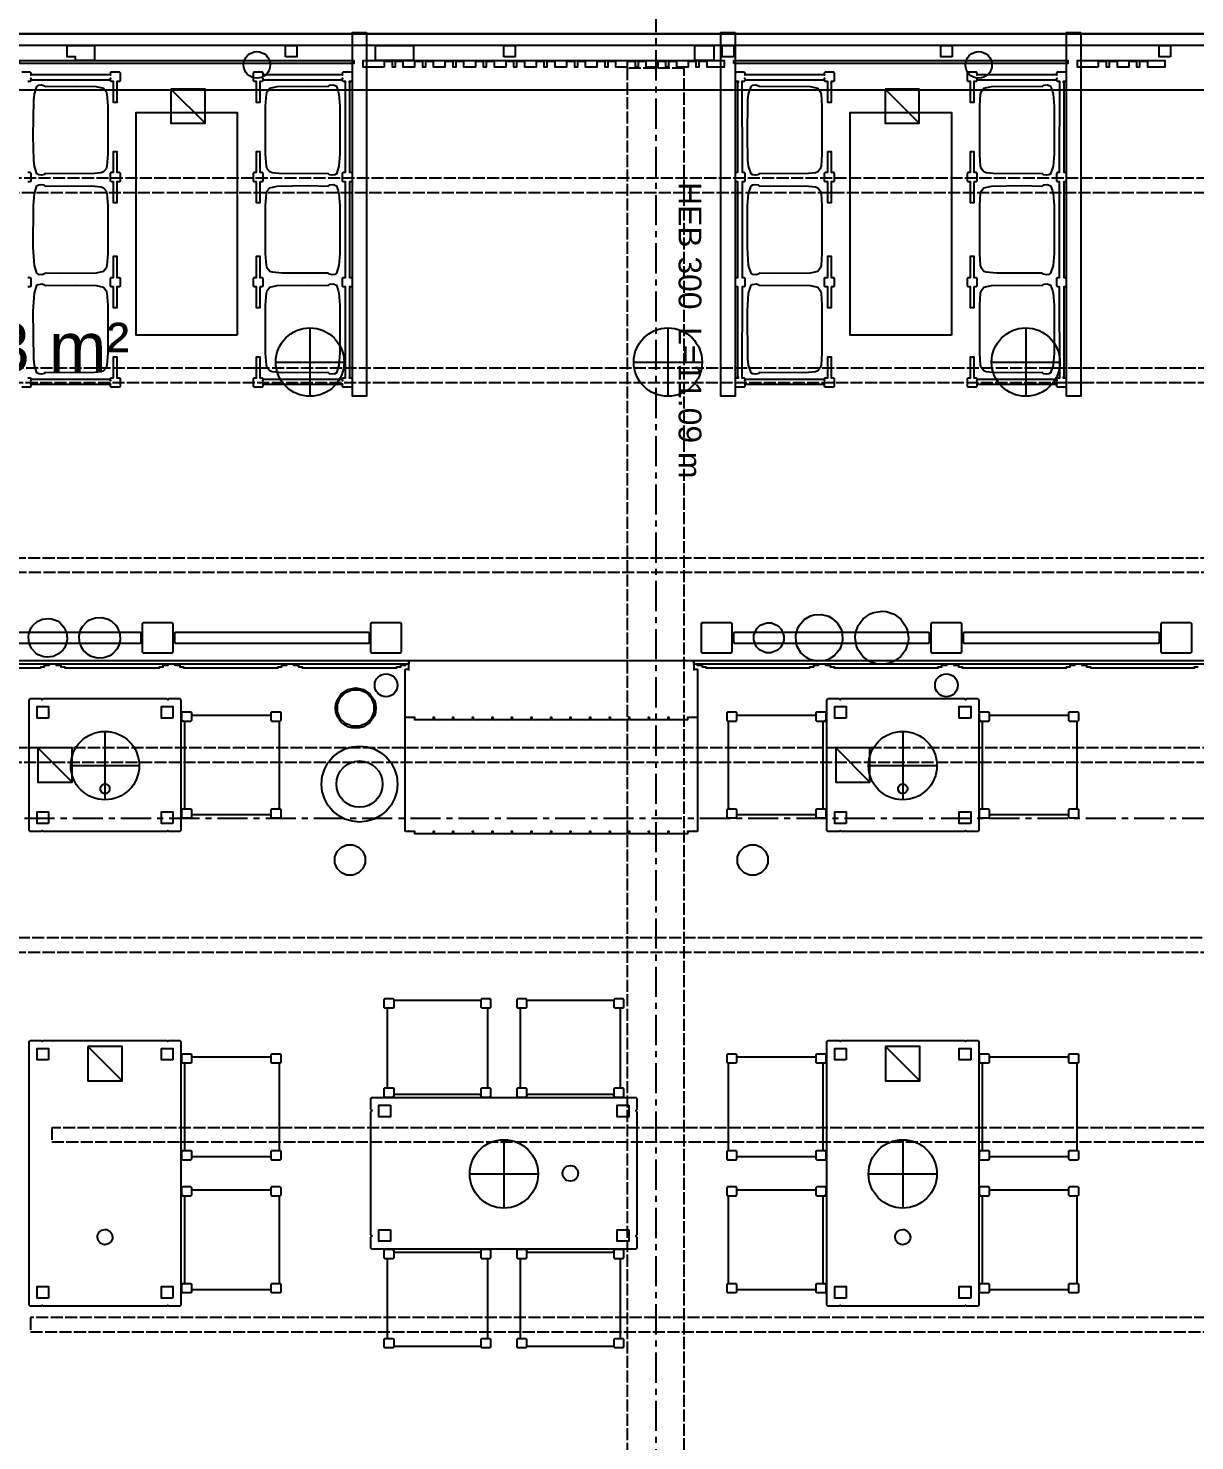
# Model space of a CAD drawing. Header units: millimetres. Extents: x -2320 to 44593, y -183000 to 30400.
# Drawn here: x 22296 to 28438, y -7408 to 30 of the extents above; entities that cross this region are included whole.
import ezdxf
from ezdxf.enums import TextEntityAlignment as Align

# ---------------------------------------------------------------- set-up
doc = ezdxf.new("R2010")
doc.units = ezdxf.units.MM
doc.header["$LTSCALE"] = 50
doc.linetypes.add('CENTER', pattern=[5.08, 3.175, -0.635, 0.635, -0.635])
doc.linetypes.add('DASHED', pattern=[1.524, 1.27, -0.254])
for name, color, linetype in [('A-AIVAN', 40, 'Continuous'), ('A-BLDG', 8, 'Continuous'), ('A-CLNG', 150, 'Continuous'), ('A-FLOR-F1', 2, 'Continuous'), ('A-FLOR-F3', 30, 'Continuous'), ('A-FLOR-TEXT', 7, 'Continuous'), ('A-FURN', 3, 'Continuous'), ('A-FURN-BASE', 9, 'Continuous'), ('A-WALL-CUT', 7, 'Continuous'), ('E-LITE', 1, 'Continuous'), ('E-POWR', 5, 'Continuous'), ('S-BEAM', 1, 'DASHED'), ('S-GRID', 8, 'CENTER'), ('S-PURL', 9, 'DASHED')]:
    doc.layers.add(name, color=color, linetype=linetype)
doc.styles.add('VN', font='arial.ttf')

msp = doc.modelspace()

# ---------------------------------------------------------------- linework, layer by layer
at = {"layer": 'A-AIVAN'}
for points in [[(24077, 7), (24077, -1907), (24003, -1907), (24003, 7)], [(26017, 7), (26017, -1907), (25943, -1907), (25943, 7)], [(27837, 7), (27837, -1907), (27763, -1907), (27763, 7)], [(22250, -155), (22250, -140), (24010, -140), (24010, -155)], [(24169.9, -175), (24060, -175), (24060, -140), (25960, -140), (25960, -175), (25870.1, -175), (25870.1, -145), (25827, -145), (25827, -175), (25813, -175), (25813, -145), (25769.9, -145), (25769.9, -175), (25710.1, -175), (25710.1, -145), (25667, -145), (25667, -175), (25653, -175), (25653, -145), (25609.9, -145), (25609.9, -175), (25550.1, -175), (25550.1, -145), (25507, -145), (25507, -175), (25493, -175), (25493, -145), (25449.9, -145), (25449.9, -175), (25390.1, -175), (25390.1, -145), (25347, -145), (25347, -175), (25333, -175), (25333, -145), (25289.9, -145), (25289.9, -175), (25230.1, -175), (25230.1, -145), (25187, -145), (25187, -175), (25173, -175), (25173, -145), (25129.9, -145), (25129.9, -175), (25070.1, -175), (25070.1, -145), (25027, -145), (25027, -175), (25013, -175), (25013, -145), (24969.9, -145), (24969.9, -175), (24910.1, -175), (24910.1, -145), (24867, -145), (24867, -175), (24853, -175), (24853, -145), (24809.9, -145), (24809.9, -175), (24750.1, -175), (24750.1, -145), (24707, -145), (24707, -175), (24693, -175), (24693, -145), (24649.9, -145), (24649.9, -175), (24590.1, -175), (24590.1, -145), (24547, -145), (24547, -175), (24533, -175), (24533, -145), (24489.9, -145), (24489.9, -175), (24430.1, -175), (24430.1, -145), (24387, -145), (24387, -175), (24373, -175), (24373, -145), (24329.9, -145), (24329.9, -175), (24270.1, -175), (24270.1, -145), (24227, -145), (24227, -175), (24213, -175), (24213, -145), (24169.9, -145)], [(26010, -155), (26010, -140), (27770, -140), (27770, -155)], [(27929.9, -175), (27820, -175), (27820, -140), (28280, -140), (28280, -175), (28190.1, -175), (28190.1, -145), (28147, -145), (28147, -175), (28133, -175), (28133, -145), (28089.9, -145), (28089.9, -175), (28030.1, -175), (28030.1, -145), (27987, -145), (27987, -175), (27973, -175), (27973, -145), (27929.9, -145)], [(23533, -214), (23949, -214), (23951, -217), (23951, -204), (23955, -200), (23997, -200), (24001, -204), (24001, -246), (23997, -250), (23985, -250), (23985, -253), (23988, -253), (23988, -728.3), (23997, -728.3), (24001, -732.3), (24001, -774.3), (23997, -778.3), (23988, -778.3), (23988, -1281.7), (23997, -1281.7), (24001, -1285.7), (24001, -1327.7), (23997, -1331.7), (23988, -1331.7), (23988, -1807), (23985, -1807), (23985, -1810), (23997, -1810), (24001, -1814), (24001, -1856), (23997, -1860), (23955, -1860), (23951, -1856), (23951, -1843), (23949, -1846), (23533, -1846), (23531, -1843), (23531, -1856), (23527, -1860), (23485, -1860), (23481, -1856), (23481, -1814), (23485, -1810), (23497, -1810), (23497, -1699.7), (23515, -1699.7), (23515, -1810), (23527, -1810), (23531, -1814), (23531, -1827), (23533, -1817), (23949, -1817), (23951, -1827), (23951, -1814), (23955, -1810), (23967, -1810), (23966, -1331.7), (23955, -1331.7), (23951, -1327.7), (23951, -1285.7), (23955, -1281.7), (23966, -1281.7), (23966, -778.3), (23955, -778.3), (23951, -774.3), (23951, -732.3), (23955, -728.3), (23966, -728.3), (23967, -250), (23955, -250), (23951, -246), (23951, -233), (23949, -243), (23533, -243), (23531, -233), (23531, -246), (23527, -250), (23515, -250), (23515, -360.3), (23497, -360.3), (23497, -250), (23485, -250), (23481, -246), (23481, -204), (23485, -200), (23527, -200), (23531, -204), (23531, -217)], [(26065, -200), (26069, -204), (26069, -217), (26071, -214), (26487, -214), (26489, -217), (26489, -204), (26493, -200), (26535, -200), (26539, -204), (26539, -246), (26535, -250), (26523, -250), (26523, -360.3), (26505, -360.3), (26505, -250), (26493, -250), (26489, -246), (26489, -233), (26487, -243), (26071, -243), (26069, -233), (26069, -246), (26065, -250), (26053, -250), (26054, -728.3), (26065, -728.3), (26069, -732.3), (26069, -774.3), (26065, -778.3), (26054, -778.3), (26054, -1281.7), (26065, -1281.7), (26069, -1285.7), (26069, -1327.7), (26065, -1331.7), (26054, -1331.7), (26053, -1810), (26065, -1810), (26069, -1814), (26069, -1827), (26071, -1817), (26487, -1817), (26489, -1827), (26489, -1814), (26493, -1810), (26505, -1810), (26505, -1699.7), (26523, -1699.7), (26523, -1810), (26535, -1810), (26539, -1814), (26539, -1856), (26535, -1860), (26493, -1860), (26489, -1856), (26489, -1843), (26487, -1846), (26071, -1846), (26069, -1843), (26069, -1856), (26065, -1860), (26023, -1860), (26019, -1856), (26019, -1814), (26023, -1810), (26035, -1810), (26035, -1807), (26032, -1807), (26032, -1331.7), (26023, -1331.7), (26019, -1327.7), (26019, -1285.7), (26023, -1281.7), (26032, -1281.7), (26032, -778.3), (26023, -778.3), (26019, -774.3), (26019, -732.3), (26023, -728.3), (26032, -728.3), (26032, -253), (26035, -253), (26035, -250), (26023, -250), (26019, -246), (26019, -204), (26023, -200)], [(27293, -214), (27709, -214), (27711, -217), (27711, -204), (27715, -200), (27757, -200), (27761, -204), (27761, -246), (27757, -250), (27745, -250), (27745, -253), (27748, -253), (27748, -728.3), (27757, -728.3), (27761, -732.3), (27761, -774.3), (27757, -778.3), (27748, -778.3), (27748, -1281.7), (27757, -1281.7), (27761, -1285.7), (27761, -1327.7), (27757, -1331.7), (27748, -1331.7), (27748, -1807), (27745, -1807), (27745, -1810), (27757, -1810), (27761, -1814), (27761, -1856), (27757, -1860), (27715, -1860), (27711, -1856), (27711, -1843), (27709, -1846), (27293, -1846), (27291, -1843), (27291, -1856), (27287, -1860), (27245, -1860), (27241, -1856), (27241, -1814), (27245, -1810), (27257, -1810), (27257, -1699.7), (27275, -1699.7), (27275, -1810), (27287, -1810), (27291, -1814), (27291, -1827), (27293, -1817), (27709, -1817), (27711, -1827), (27711, -1814), (27715, -1810), (27727, -1810), (27726, -1331.7), (27715, -1331.7), (27711, -1327.7), (27711, -1285.7), (27715, -1281.7), (27726, -1281.7), (27726, -778.3), (27715, -778.3), (27711, -774.3), (27711, -732.3), (27715, -728.3), (27726, -728.3), (27727, -250), (27715, -250), (27711, -246), (27711, -233), (27709, -243), (27293, -243), (27291, -233), (27291, -246), (27287, -250), (27275, -250), (27275, -360.3), (27257, -360.3), (27257, -250), (27245, -250), (27241, -246), (27241, -204), (27245, -200), (27287, -200), (27291, -204), (27291, -217)], [(22341.4, -276), (22350.8, -270.2), (22366.2, -268.1), (22381.6, -272.4), (22385.7, -277.1), (22545.9, -274.6), (22653.4, -277.2), (22692.3, -286), (22706, -302.1), (22710, -316.2), (22714.8, -379.4), (22714.8, -632.6), (22710, -695.8), (22706, -709.9), (22692.3, -726), (22680.3, -730.7), (22626.6, -736.4), (22385.7, -734.9), (22381.6, -739.6), (22366.2, -743.9), (22350.8, -741.8), (22341.5, -736.4), (22328, -695.8), (22324.5, -664.2), (22322.3, -537.6), (22324.5, -347.8), (22328, -316.2)], [(23767.9, -274.6), (23874.3, -277.1), (23884.6, -269.9), (23903, -268.6), (23918.5, -275.6), (23928, -302.1), (23932, -316.2), (23936.8, -379.4), (23936.8, -632.6), (23932, -695.8), (23918.5, -736.4), (23909.2, -741.8), (23896.9, -743.9), (23881.5, -741), (23874.3, -734.9), (23633.4, -736.4), (23579.7, -730.7), (23567.7, -726), (23554, -709.9), (23550, -695.8), (23545.2, -632.6), (23545.2, -379.4), (23550, -316.2), (23554, -302.1), (23567.7, -286), (23606.6, -277.2)], [(26101.4, -276), (26110.8, -270.2), (26126.2, -268.1), (26141.6, -272.4), (26145.7, -277.1), (26305.9, -274.6), (26413.4, -277.2), (26452.3, -286), (26466, -302.1), (26470, -316.2), (26474.8, -379.4), (26474.8, -632.6), (26470, -695.8), (26466, -709.9), (26452.3, -726), (26440.3, -730.7), (26386.6, -736.4), (26145.7, -734.9), (26141.6, -739.6), (26126.2, -743.9), (26110.8, -741.8), (26101.5, -736.4), (26088, -695.8), (26084.5, -664.2), (26082.3, -537.6), (26084.5, -347.8), (26088, -316.2)], [(27527.9, -274.6), (27634.3, -277.1), (27644.6, -269.9), (27663, -268.6), (27678.5, -275.6), (27688, -302.1), (27692, -316.2), (27696.8, -379.4), (27696.8, -632.6), (27692, -695.8), (27678.5, -736.4), (27669.2, -741.8), (27656.9, -743.9), (27641.5, -741), (27634.3, -734.9), (27393.4, -736.4), (27339.7, -730.7), (27327.7, -726), (27314, -709.9), (27310, -695.8), (27305.2, -632.6), (27305.2, -379.4), (27310, -316.2), (27314, -302.1), (27327.7, -286), (27366.6, -277.2)], [(23396, -1586), (22864, -1586), (22864, -414), (23396, -414)], [(27156, -1586), (26624, -1586), (26624, -414), (27156, -414)], [(22733, -778.3), (22729, -774.3), (22729, -732.3), (22733, -728.3), (22745, -728.3), (22745, -618), (22763, -618), (22763, -728.3), (22775, -728.3), (22779, -732.3), (22779, -774.3), (22775, -778.3), (22763, -778.3), (22763, -889.9), (22745, -889.9), (22745, -778.3)], [(23515, -778.3), (23515, -889.9), (23497, -889.9), (23497, -778.3), (23485, -778.3), (23481, -774.3), (23481, -732.3), (23485, -728.3), (23497, -728.3), (23497, -618), (23515, -618), (23515, -728.3), (23527, -728.3), (23531, -732.3), (23531, -774.3), (23527, -778.3)], [(26493, -778.3), (26489, -774.3), (26489, -732.3), (26493, -728.3), (26505, -728.3), (26505, -618), (26523, -618), (26523, -728.3), (26535, -728.3), (26539, -732.3), (26539, -774.3), (26535, -778.3), (26523, -778.3), (26523, -889.9), (26505, -889.9), (26505, -778.3)], [(27275, -778.3), (27275, -889.9), (27257, -889.9), (27257, -778.3), (27245, -778.3), (27241, -774.3), (27241, -732.3), (27245, -728.3), (27257, -728.3), (27257, -618), (27275, -618), (27275, -728.3), (27287, -728.3), (27291, -732.3), (27291, -774.3), (27287, -778.3)], [(22465.2, -1261.3), (22385.7, -1258.9), (22381.6, -1263.6), (22369.3, -1267.5), (22350.8, -1265.8), (22341.5, -1260.4), (22328, -1219.8), (22322.6, -1124.9), (22323.2, -903.4), (22328, -840.2), (22341.5, -799.6), (22350.8, -794.2), (22363.1, -792.1), (22378.5, -795), (22385.7, -801.1), (22626.6, -799.6), (22680.3, -805.3), (22692.3, -810), (22706, -826.1), (22710, -840.2), (22714.8, -903.4), (22714.8, -1156.6), (22710, -1219.8), (22706, -1233.9), (22692.3, -1250), (22653.4, -1258.8)], [(23767.9, -798.6), (23874.3, -801.1), (23884.6, -793.9), (23903, -792.6), (23918.5, -799.6), (23928, -826.1), (23932, -840.2), (23936.8, -903.4), (23936.8, -1156.6), (23932, -1219.8), (23918.5, -1260.4), (23909.2, -1265.8), (23896.9, -1267.9), (23881.5, -1265), (23874.3, -1258.9), (23633.4, -1260.4), (23579.7, -1254.7), (23567.7, -1250), (23554, -1233.9), (23550, -1219.8), (23545.2, -1156.6), (23545.2, -903.4), (23550, -840.2), (23554, -826.1), (23567.7, -810), (23606.6, -801.2)], [(26225.2, -1261.3), (26145.7, -1258.9), (26141.6, -1263.6), (26129.3, -1267.5), (26110.8, -1265.8), (26101.5, -1260.4), (26088, -1219.8), (26082.6, -1124.9), (26083.2, -903.4), (26088, -840.2), (26101.5, -799.6), (26110.8, -794.2), (26123.1, -792.1), (26138.5, -795), (26145.7, -801.1), (26386.6, -799.6), (26440.3, -805.3), (26452.3, -810), (26466, -826.1), (26470, -840.2), (26474.8, -903.4), (26474.8, -1156.6), (26470, -1219.8), (26466, -1233.9), (26452.3, -1250), (26413.4, -1258.8)], [(27527.9, -798.6), (27634.3, -801.1), (27644.6, -793.9), (27663, -792.6), (27678.5, -799.6), (27688, -826.1), (27692, -840.2), (27696.8, -903.4), (27696.8, -1156.6), (27692, -1219.8), (27678.5, -1260.4), (27669.2, -1265.8), (27656.9, -1267.9), (27641.5, -1265), (27634.3, -1258.9), (27393.4, -1260.4), (27339.7, -1254.7), (27327.7, -1250), (27314, -1233.9), (27310, -1219.8), (27305.2, -1156.6), (27305.2, -903.4), (27310, -840.2), (27314, -826.1), (27327.7, -810), (27366.6, -801.2)], [(22775, -1281.7), (22779, -1285.7), (22779, -1327.7), (22775, -1331.7), (22763, -1331.7), (22763, -1442), (22745, -1442), (22745, -1331.7), (22733, -1331.7), (22729, -1327.7), (22729, -1285.7), (22733, -1281.7), (22745, -1281.7), (22745, -1170.1), (22763, -1170.1), (22763, -1281.7)], [(23515, -1331.7), (23515, -1442), (23497, -1442), (23497, -1331.7), (23485, -1331.7), (23481, -1327.7), (23481, -1285.7), (23485, -1281.7), (23497, -1281.7), (23497, -1170.1), (23515, -1170.1), (23515, -1281.7), (23527, -1281.7), (23531, -1285.7), (23531, -1327.7), (23527, -1331.7)], [(26523, -1331.7), (26523, -1442), (26505, -1442), (26505, -1331.7), (26493, -1331.7), (26489, -1327.7), (26489, -1285.7), (26493, -1281.7), (26505, -1281.7), (26505, -1170.1), (26523, -1170.1), (26523, -1281.7), (26535, -1281.7), (26539, -1285.7), (26539, -1327.7), (26535, -1331.7)], [(27275, -1331.7), (27275, -1442), (27257, -1442), (27257, -1331.7), (27245, -1331.7), (27241, -1327.7), (27241, -1285.7), (27245, -1281.7), (27257, -1281.7), (27257, -1170.1), (27275, -1170.1), (27275, -1281.7), (27287, -1281.7), (27291, -1285.7), (27291, -1327.7), (27287, -1331.7)], [(22347.8, -1319.4), (22369.3, -1316.5), (22381.6, -1320.4), (22385.7, -1325.1), (22545.9, -1322.6), (22653.4, -1325.2), (22692.3, -1334), (22706, -1350.1), (22710, -1364.2), (22714.8, -1427.4), (22714.8, -1680.6), (22710, -1743.8), (22706, -1757.9), (22692.3, -1774), (22680.3, -1778.7), (22626.6, -1784.4), (22385.7, -1782.9), (22381.6, -1787.6), (22366.2, -1791.9), (22350.8, -1789.8), (22341.5, -1784.4), (22328, -1743.8), (22324.5, -1712.2), (22322.6, -1459.1), (22328, -1364.2), (22341.5, -1323.6)], [(23767.9, -1322.6), (23874.3, -1325.1), (23884.6, -1317.9), (23903, -1316.6), (23918.5, -1323.6), (23928, -1350.1), (23932, -1364.2), (23936.8, -1427.4), (23936.8, -1680.6), (23932, -1743.8), (23918.5, -1784.4), (23909.2, -1789.8), (23896.9, -1791.9), (23881.5, -1789), (23874.3, -1782.9), (23633.4, -1784.4), (23579.7, -1778.7), (23567.7, -1774), (23554, -1757.9), (23550, -1743.8), (23545.2, -1680.6), (23545.2, -1427.4), (23550, -1364.2), (23554, -1350.1), (23567.7, -1334), (23606.6, -1325.2)], [(26107.8, -1319.4), (26129.3, -1316.5), (26141.6, -1320.4), (26145.7, -1325.1), (26305.9, -1322.6), (26413.4, -1325.2), (26452.3, -1334), (26466, -1350.1), (26470, -1364.2), (26474.8, -1427.4), (26474.8, -1680.6), (26470, -1743.8), (26466, -1757.9), (26452.3, -1774), (26440.3, -1778.7), (26386.6, -1784.4), (26145.7, -1782.9), (26141.6, -1787.6), (26126.2, -1791.9), (26110.8, -1789.8), (26101.5, -1784.4), (26088, -1743.8), (26084.5, -1712.2), (26082.6, -1459.1), (26088, -1364.2), (26101.5, -1323.6)], [(27527.9, -1322.6), (27634.3, -1325.1), (27644.6, -1317.9), (27663, -1316.6), (27678.5, -1323.6), (27688, -1350.1), (27692, -1364.2), (27696.8, -1427.4), (27696.8, -1680.6), (27692, -1743.8), (27678.5, -1784.4), (27669.2, -1789.8), (27656.9, -1791.9), (27641.5, -1789), (27634.3, -1782.9), (27393.4, -1784.4), (27339.7, -1778.7), (27327.7, -1774), (27314, -1757.9), (27310, -1743.8), (27305.2, -1680.6), (27305.2, -1427.4), (27310, -1364.2), (27314, -1350.1), (27327.7, -1334), (27366.6, -1325.2)], [(26748.5, -3046.3), (26791.8, -3040), (26813.7, -3042), (26855.2, -3056.1), (26890.3, -3082.3), (26915.5, -3118), (26923.7, -3138.4), (26930, -3181.8), (26928, -3203.7), (26913.9, -3245.2), (26887.7, -3280.3), (26852, -3305.5), (26831.6, -3313.7), (26788.2, -3320), (26766.3, -3318), (26724.8, -3303.9), (26689.7, -3277.7), (26664.5, -3242), (26656.3, -3221.6), (26650, -3178.2), (26652, -3156.3), (26666.1, -3114.8), (26692.3, -3079.7), (26728, -3054.5)], [(22497.4, -3152.5), (22501.1, -3184.3), (22499.1, -3200.2), (22488, -3230.2), (22479, -3243.5), (22455.5, -3265.1), (22426.5, -3278.4), (22394.7, -3282.1), (22378.8, -3280.1), (22348.8, -3269), (22335.5, -3260), (22313.9, -3236.5), (22300.6, -3207.5), (22296.9, -3175.7), (22298.9, -3159.8), (22310, -3129.8), (22319, -3116.5), (22342.5, -3094.9), (22371.5, -3081.6), (22403.3, -3077.9), (22419.2, -3079.9), (22449.2, -3091), (22462.5, -3100), (22484.1, -3123.5)], [(22756.6, -3112.7), (22766.1, -3126.8), (22777.9, -3158.4), (22779.4, -3192.2), (22770.4, -3224.8), (22762.2, -3239.6), (22739.3, -3264.6), (22725.2, -3274.1), (22693.6, -3285.9), (22659.8, -3287.4), (22627.2, -3278.4), (22612.4, -3270.2), (22587.4, -3247.3), (22577.9, -3233.2), (22566.1, -3201.6), (22564.6, -3167.8), (22573.6, -3135.2), (22581.8, -3120.4), (22604.7, -3095.4), (22618.8, -3085.9), (22650.4, -3074.1), (22684.2, -3072.6), (22716.8, -3081.6), (22731.6, -3089.8)], [(26243.6, -3116.8), (26260.8, -3134.9), (26274.1, -3169.7), (26273.4, -3194.6), (26258.2, -3228.6), (26240.1, -3245.8), (26205.3, -3259.1), (26180.4, -3258.4), (26146.4, -3243.2), (26129.2, -3225.1), (26115.9, -3190.3), (26116.6, -3165.4), (26131.8, -3131.4), (26149.9, -3114.2), (26184.7, -3100.9), (26209.6, -3101.6)], [(26472.2, -3056.9), (26509.6, -3066.6), (26526.8, -3075.8), (26555.7, -3101.5), (26575.3, -3135), (26580.9, -3153.5), (26583.1, -3192.2), (26573.4, -3229.6), (26564.2, -3246.8), (26538.5, -3275.7), (26505, -3295.3), (26486.5, -3300.9), (26447.8, -3303.1), (26410.3, -3293.4), (26393.2, -3284.2), (26364.3, -3258.5), (26344.7, -3225), (26339.1, -3206.5), (26336.9, -3167.8), (26346.6, -3130.4), (26355.8, -3113.2), (26381.5, -3084.3), (26415, -3064.7), (26433.5, -3059.1)], [(22888, -3154), (22888, -3206), (22884, -3210), (21870, -3210), (21866, -3206), (21866, -3154), (21870, -3150), (22884, -3150)], [(24090, -3154), (24090, -3206), (24086, -3210), (23072, -3210), (23068, -3206), (23068, -3154), (23072, -3150), (24086, -3150)], [(27040, -3154), (27040, -3206), (27036, -3210), (26014, -3210), (26010, -3206), (26010, -3154), (26014, -3150), (27036, -3150)], [(28250, -3154), (28250, -3206), (28246, -3210), (27224, -3210), (27220, -3206), (27220, -3154), (27224, -3150), (28246, -3150)], [(24300, -3300), (24300, -3318), (18050, -3318), (18050, -3300)], [(24280, -3597), (24280, -3348), (24283, -3345), (24297, -3345), (24300, -3348), (24300, -3300), (25800, -3300), (25800, -3348), (25803, -3345), (25817, -3345), (25820, -3348), (25820, -3597), (25817, -3600), (25803, -3600), (25800, -3597), (25800, -3600), (25766, -3600), (25768, -3602), (25766, -3612), (25670, -3612), (25668, -3610), (25670, -3600), (25663, -3600), (25663, -3612), (25567, -3612), (25567, -3600), (25560, -3600), (25562, -3602), (25560, -3612), (25464, -3612), (25464, -3600), (25457, -3600), (25457, -3612), (25361, -3612), (25361, -3600), (25354, -3600), (25356, -3602), (25354, -3612), (25258, -3612), (25258, -3600), (25251, -3600), (25251, -3612), (25155, -3612), (25153, -3610), (25155, -3600), (25148, -3600), (25148, -3612), (25052, -3612), (25052, -3600), (25045, -3600), (25045, -3612), (24949, -3612), (24947, -3610), (24949, -3600), (24942, -3600), (24942, -3612), (24846, -3612), (24846, -3600), (24839, -3600), (24841, -3602), (24839, -3612), (24743, -3612), (24743, -3600), (24736, -3600), (24736, -3612), (24640, -3612), (24640, -3600), (24633, -3600), (24635, -3602), (24633, -3612), (24537, -3612), (24537, -3600), (24530, -3600), (24530, -3612), (24434, -3612), (24432, -3610), (24434, -3600), (24427, -3600), (24427, -3612), (24331, -3612), (24331, -3600), (24300, -3600), (24300, -3597), (24297, -3600), (24283, -3600)], [(28500, -3300), (28500, -3318), (25800, -3318), (25800, -3300)], [(23979.3, -3648.2), (23944.9, -3625.1), (23921.8, -3590.7), (23915.8, -3570.7), (23913.8, -3550), (23915.8, -3529.3), (23921.8, -3509.3), (23944.9, -3474.9), (23979.3, -3451.8), (24020, -3443.7), (24060.7, -3451.8), (24095.1, -3474.9), (24118.2, -3509.3), (24124.2, -3529.3), (24126.2, -3550), (24124.2, -3570.7), (24118.2, -3590.7), (24095.1, -3625.1), (24060.7, -3648.2), (24040.7, -3654.2), (24020, -3656.2), (23999.3, -3654.2)], [(23963.5, -4134.8), (23928.9, -4116.3), (23898.6, -4091.4), (23873.7, -4061.1), (23855.2, -4026.5), (23843.8, -3989), (23840, -3950), (23843.8, -3911), (23855.2, -3873.5), (23873.7, -3838.9), (23898.6, -3808.6), (23928.9, -3783.7), (23963.5, -3765.2), (24001, -3753.8), (24040, -3750), (24079, -3753.8), (24116.5, -3765.2), (24151.1, -3783.7), (24181.4, -3808.6), (24206.3, -3838.9), (24224.8, -3873.5), (24236.2, -3911), (24240, -3950), (24236.2, -3989), (24224.8, -4026.5), (24206.3, -4061.1), (24181.4, -4091.4), (24151.1, -4116.3), (24116.5, -4134.8), (24079, -4146.2), (24040, -4150), (24001, -4146.2)]]:
    msp.add_lwpolyline(points, close=True, dxfattribs=at)
for points in [[(22263, -200), (22305, -200), (22309, -204), (22309, -217), (22311, -214), (22727, -214), (22729, -217), (22729, -204), (22733, -200), (22775, -200), (22779, -204), (22779, -246), (22775, -250), (22763, -250), (22763, -360.3), (22745, -360.3), (22745, -250), (22733, -250), (22729, -246), (22729, -233), (22727, -243), (22311, -243), (22309, -233), (22309, -246), (22305, -250), (22293, -250)], [(22294, -728.3), (22305, -728.3), (22309, -732.3), (22309, -774.3), (22305, -778.3), (22294, -778.3)], [(22294, -1281.7), (22305, -1281.7), (22309, -1285.7), (22309, -1327.7), (22305, -1331.7), (22294, -1331.7)], [(22293, -1810), (22305, -1810), (22309, -1814), (22309, -1827), (22311, -1817), (22727, -1817), (22729, -1827), (22729, -1814), (22733, -1810), (22745, -1810), (22745, -1699.7), (22763, -1699.7), (22763, -1810), (22775, -1810), (22779, -1814), (22779, -1856), (22775, -1860), (22733, -1860), (22729, -1856), (22729, -1843), (22727, -1846), (22311, -1846), (22309, -1843), (22309, -1856), (22305, -1860), (22263, -1860)]]:
    msp.add_lwpolyline(points, dxfattribs=at)
at = {"layer": 'A-BLDG'}
for points in [[(37100, 30400), (37100, 0), (4100, 0), (4100, 30400)], [(37000, 0), (37000, -60), (4200, -60), (4200, 0)], [(22645, -140), (22545, -140), (22545, -120), (22500, -120), (22500, -60), (22545, -60), (22560, -60), (22645, -60)], [(23650, -120), (23650, -60), (23710, -60), (23710, -120)], [(24225, -140), (24125, -140), (24125, -60), (24225, -60), (24325, -60), (24325, -140)], [(24800, -120), (24800, -60), (24860, -60), (24860, -120)], [(25905, -140), (25805, -140), (25805, -60), (25905, -60)], [(26010, -120), (25950, -120), (25950, -60), (26010, -60)], [(27160, -120), (27100, -120), (27100, -60), (27160, -60)], [(28310, -120), (28250, -120), (28250, -60), (28310, -60)]]:
    msp.add_lwpolyline(points, close=True, dxfattribs=at)
at = {"layer": 'A-CLNG'}
msp.add_lwpolyline([(8775, -295), (8775, -11681), (36075, -11681), (36075, -295)], close=True, dxfattribs=at)
at = {"layer": 'A-FLOR-F1'}
msp.add_lwpolyline([(15300, -3300), (28500, -3300)], dxfattribs=at)
at = {"layer": 'A-FLOR-F3'}
msp.add_lwpolyline([(15300, 0), (15300, -3300), (28500, -3300), (28500, -2400), (30900, -2400), (30900, 0)], close=True, dxfattribs=at)
at = {"layer": 'A-FURN'}
for points in [[(22306, -3500), (22364, -3500), (22370, -3506), (22376, -3500), (23024, -3500), (23030, -3506), (23036, -3500), (23094, -3500), (23100, -3506), (23100, -4194), (23094, -4200), (23036, -4200), (23030, -4194), (23024, -4200), (22376, -4200), (22370, -4194), (22364, -4200), (22306, -4200), (22300, -4194), (22300, -3506)], [(23155, -3574), (23155, -3585), (23158, -3587), (23572, -3587), (23575, -3585), (23575, -3574), (23579, -3570), (23621, -3570), (23625, -3574), (23625, -3616), (23621, -3620), (23613, -3620), (23617, -3624), (23617, -4076), (23613, -4080), (23621, -4080), (23625, -4084), (23625, -4126), (23621, -4130), (23579, -4130), (23575, -4126), (23575, -4115), (23572, -4113), (23158, -4113), (23155, -4115), (23155, -4126), (23151, -4130), (23109, -4130), (23105, -4126), (23105, -4084), (23120, -4077), (23120, -3623), (23105, -3616), (23105, -3574), (23109, -3570), (23151, -3570)], [(25975, -3616), (25975, -3574), (25979, -3570), (26021, -3570), (26025, -3574), (26025, -3585), (26028, -3587), (26442, -3587), (26445, -3585), (26445, -3574), (26449, -3570), (26491, -3570), (26495, -3574), (26495, -3616), (26480, -3623), (26480, -4077), (26495, -4084), (26495, -4126), (26491, -4130), (26449, -4130), (26445, -4126), (26445, -4115), (26442, -4113), (26028, -4113), (26025, -4115), (26025, -4126), (26021, -4130), (25979, -4130), (25975, -4126), (25975, -4084), (25979, -4080), (25987, -4080), (25983, -4076), (25983, -3624), (25987, -3620), (25979, -3620)], [(26506, -3500), (26564, -3500), (26570, -3506), (26576, -3500), (27224, -3500), (27230, -3506), (27236, -3500), (27294, -3500), (27300, -3506), (27300, -4194), (27294, -4200), (27236, -4200), (27230, -4194), (27224, -4200), (26576, -4200), (26570, -4194), (26564, -4200), (26506, -4200), (26500, -4194), (26500, -3506)], [(27355, -3574), (27355, -3585), (27358, -3587), (27772, -3587), (27775, -3585), (27775, -3574), (27779, -3570), (27821, -3570), (27825, -3574), (27825, -3616), (27821, -3620), (27813, -3620), (27817, -3624), (27817, -4076), (27813, -4080), (27821, -4080), (27825, -4084), (27825, -4126), (27821, -4130), (27779, -4130), (27775, -4126), (27775, -4115), (27772, -4113), (27358, -4113), (27355, -4115), (27355, -4126), (27351, -4130), (27309, -4130), (27305, -4126), (27305, -4084), (27320, -4077), (27320, -3623), (27305, -3616), (27305, -3574), (27309, -3570), (27351, -3570)], [(22692.1, -3999.3), (22684.9, -3995.6), (22675.5, -3982.8), (22675.5, -3966.8), (22684.9, -3954), (22692.1, -3950.3), (22708, -3950.3), (22720.8, -3959.7), (22724.5, -3966.8), (22724.5, -3982.8), (22720.8, -3989.9), (22708, -3999.3)], [(26892, -3999.3), (26884.9, -3995.6), (26875.5, -3982.8), (26875.5, -3966.8), (26884.9, -3954), (26892, -3950.3), (26907.9, -3950.3), (26915.1, -3954), (26924.5, -3966.8), (26924.5, -3982.8), (26915.1, -3995.6), (26907.9, -3999.3)], [(24224, -5088), (24676, -5088), (24680, -5092), (24680, -5084), (24684, -5080), (24726, -5080), (24730, -5084), (24730, -5126), (24726, -5130), (24715, -5130), (24713, -5133), (24713, -5547), (24715, -5550), (24726, -5550), (24730, -5554), (24730, -5596), (24726, -5600), (24684, -5600), (24677, -5585), (24223, -5585), (24216, -5600), (24174, -5600), (24170, -5596), (24170, -5554), (24174, -5550), (24185, -5550), (24187, -5547), (24187, -5133), (24185, -5130), (24174, -5130), (24170, -5126), (24170, -5084), (24174, -5080), (24216, -5080), (24220, -5084), (24220, -5092)], [(24924, -5088), (25376, -5088), (25380, -5092), (25380, -5084), (25384, -5080), (25426, -5080), (25430, -5084), (25430, -5126), (25426, -5130), (25415, -5130), (25413, -5133), (25413, -5547), (25415, -5550), (25426, -5550), (25430, -5554), (25430, -5596), (25426, -5600), (25384, -5600), (25377, -5585), (24923, -5585), (24916, -5600), (24874, -5600), (24870, -5596), (24870, -5554), (24874, -5550), (24885, -5550), (24887, -5547), (24887, -5133), (24885, -5130), (24874, -5130), (24870, -5126), (24870, -5084), (24874, -5080), (24916, -5080), (24920, -5084), (24920, -5092)], [(22306, -5300), (22364, -5300), (22370, -5306), (22376, -5300), (23024, -5300), (23030, -5306), (23036, -5300), (23094, -5300), (23100, -5306), (23100, -6694), (23094, -6700), (23036, -6700), (23030, -6694), (23024, -6700), (22376, -6700), (22370, -6694), (22364, -6700), (22306, -6700), (22300, -6694), (22300, -5306)], [(26506, -5300), (26564, -5300), (26570, -5306), (26576, -5300), (27224, -5300), (27230, -5306), (27236, -5300), (27294, -5300), (27300, -5306), (27300, -6694), (27294, -6700), (27236, -6700), (27230, -6694), (27224, -6700), (26576, -6700), (26570, -6694), (26564, -6700), (26506, -6700), (26500, -6694), (26500, -5306)], [(23155, -5374), (23155, -5385), (23158, -5387), (23572, -5387), (23575, -5385), (23575, -5374), (23579, -5370), (23621, -5370), (23625, -5374), (23625, -5416), (23621, -5420), (23613, -5420), (23617, -5424), (23617, -5876), (23613, -5880), (23621, -5880), (23625, -5884), (23625, -5926), (23621, -5930), (23579, -5930), (23575, -5926), (23575, -5915), (23572, -5913), (23158, -5913), (23155, -5915), (23155, -5926), (23151, -5930), (23109, -5930), (23105, -5926), (23105, -5884), (23120, -5877), (23120, -5423), (23105, -5416), (23105, -5374), (23109, -5370), (23151, -5370)], [(25979, -5370), (26021, -5370), (26025, -5374), (26025, -5385), (26028, -5387), (26442, -5387), (26445, -5385), (26445, -5374), (26449, -5370), (26491, -5370), (26495, -5374), (26495, -5416), (26480, -5423), (26480, -5877), (26495, -5884), (26495, -5926), (26491, -5930), (26449, -5930), (26445, -5926), (26445, -5915), (26442, -5913), (26028, -5913), (26025, -5915), (26025, -5926), (26021, -5930), (25979, -5930), (25975, -5926), (25975, -5884), (25979, -5880), (25987, -5880), (25983, -5876), (25983, -5424), (25987, -5420), (25979, -5420), (25975, -5416), (25975, -5374)], [(27355, -5374), (27355, -5385), (27358, -5387), (27772, -5387), (27775, -5385), (27775, -5374), (27779, -5370), (27821, -5370), (27825, -5374), (27825, -5416), (27821, -5420), (27813, -5420), (27817, -5424), (27817, -5876), (27813, -5880), (27821, -5880), (27825, -5884), (27825, -5926), (27821, -5930), (27779, -5930), (27775, -5926), (27775, -5915), (27772, -5913), (27358, -5913), (27355, -5915), (27355, -5926), (27351, -5930), (27309, -5930), (27305, -5926), (27305, -5884), (27320, -5877), (27320, -5423), (27305, -5416), (27305, -5374), (27309, -5370), (27351, -5370)], [(24100, -5664), (24100, -5606), (24106, -5600), (25494, -5600), (25500, -5606), (25500, -5664), (25494, -5670), (25500, -5676), (25500, -6324), (25494, -6330), (25500, -6336), (25500, -6394), (25494, -6400), (24106, -6400), (24100, -6394), (24100, -6336), (24106, -6330), (24100, -6324), (24100, -5676), (24106, -5670)], [(25182.7, -6026.1), (25168.2, -6037.7), (25150, -6041.9), (25131.8, -6037.7), (25123.9, -6032.7), (25112.3, -6018.2), (25108.1, -6000), (25112.3, -5981.8), (25117.3, -5973.9), (25131.8, -5962.3), (25150, -5958.1), (25168.2, -5962.3), (25176.1, -5967.3), (25187.7, -5981.8), (25191.9, -6000), (25187.7, -6018.2)], [(23155, -6074), (23155, -6085), (23158, -6087), (23572, -6087), (23575, -6085), (23575, -6074), (23579, -6070), (23621, -6070), (23625, -6074), (23625, -6116), (23621, -6120), (23613, -6120), (23617, -6124), (23617, -6576), (23613, -6580), (23621, -6580), (23625, -6584), (23625, -6626), (23621, -6630), (23579, -6630), (23575, -6626), (23575, -6615), (23572, -6613), (23158, -6613), (23155, -6615), (23155, -6626), (23151, -6630), (23109, -6630), (23105, -6626), (23105, -6584), (23120, -6577), (23120, -6123), (23105, -6116), (23105, -6074), (23109, -6070), (23151, -6070)], [(25979, -6070), (26021, -6070), (26025, -6074), (26025, -6085), (26028, -6087), (26442, -6087), (26445, -6085), (26445, -6074), (26449, -6070), (26491, -6070), (26495, -6074), (26495, -6116), (26480, -6123), (26480, -6577), (26495, -6584), (26495, -6626), (26491, -6630), (26449, -6630), (26445, -6626), (26445, -6615), (26442, -6613), (26028, -6613), (26025, -6615), (26025, -6626), (26021, -6630), (25979, -6630), (25975, -6626), (25975, -6584), (25979, -6580), (25987, -6580), (25983, -6576), (25983, -6124), (25987, -6120), (25979, -6120), (25975, -6116), (25975, -6074)], [(27355, -6074), (27355, -6085), (27358, -6087), (27772, -6087), (27775, -6085), (27775, -6074), (27779, -6070), (27821, -6070), (27825, -6074), (27825, -6116), (27821, -6120), (27813, -6120), (27817, -6124), (27817, -6576), (27813, -6580), (27821, -6580), (27825, -6584), (27825, -6626), (27821, -6630), (27779, -6630), (27775, -6626), (27775, -6615), (27772, -6613), (27358, -6613), (27355, -6615), (27355, -6626), (27351, -6630), (27309, -6630), (27305, -6626), (27305, -6584), (27320, -6577), (27320, -6123), (27305, -6116), (27305, -6074), (27309, -6070), (27351, -6070)], [(22674.9, -6367.4), (22663.8, -6353.4), (22659.8, -6336), (22660.8, -6327.1), (22668.6, -6310.9), (22682.6, -6299.8), (22700, -6295.8), (22708.9, -6296.8), (22725.1, -6304.6), (22736.2, -6318.6), (22740.2, -6336), (22739.2, -6344.9), (22731.4, -6361.1), (22717.4, -6372.2), (22700, -6376.2), (22691.1, -6375.2)], [(26874.9, -6367.4), (26863.8, -6353.4), (26859.8, -6336), (26860.8, -6327.1), (26868.6, -6310.9), (26882.6, -6299.8), (26900, -6295.8), (26908.9, -6296.8), (26925.1, -6304.6), (26936.2, -6318.6), (26940.2, -6336), (26939.2, -6344.9), (26931.4, -6361.1), (26917.4, -6372.2), (26900, -6376.2), (26891.1, -6375.2)], [(24223, -6415), (24677, -6415), (24684, -6400), (24726, -6400), (24730, -6404), (24730, -6446), (24726, -6450), (24715, -6450), (24713, -6453), (24713, -6867), (24715, -6870), (24726, -6870), (24730, -6874), (24730, -6916), (24726, -6920), (24684, -6920), (24680, -6916), (24680, -6908), (24676, -6912), (24224, -6912), (24220, -6908), (24220, -6916), (24216, -6920), (24174, -6920), (24170, -6916), (24170, -6874), (24174, -6870), (24185, -6870), (24187, -6867), (24187, -6453), (24185, -6450), (24174, -6450), (24170, -6446), (24170, -6404), (24174, -6400), (24216, -6400)], [(24923, -6415), (25377, -6415), (25384, -6400), (25426, -6400), (25430, -6404), (25430, -6446), (25426, -6450), (25415, -6450), (25413, -6453), (25413, -6867), (25415, -6870), (25426, -6870), (25430, -6874), (25430, -6916), (25426, -6920), (25384, -6920), (25380, -6916), (25380, -6908), (25376, -6912), (24924, -6912), (24920, -6908), (24920, -6916), (24916, -6920), (24874, -6920), (24870, -6916), (24870, -6874), (24874, -6870), (24885, -6870), (24887, -6867), (24887, -6453), (24885, -6450), (24874, -6450), (24870, -6446), (24870, -6404), (24874, -6400), (24916, -6400)]]:
    msp.add_lwpolyline(points, close=True, dxfattribs=at)
at = {"layer": 'A-FURN-BASE'}
for points in [[(18050, -3300), (24300, -3300), (24300, -3318), (24280, -3318), (24280, -3326), (24255, -3326), (24255, -3334), (24235, -3334), (24235, -3340), (23740, -3340), (23740, -3334), (23720, -3334), (23720, -3326), (23695, -3326), (23695, -3318), (23655, -3318), (23655, -3326), (23630, -3326), (23630, -3334), (23610, -3334), (23610, -3340), (23115, -3340), (23115, -3334), (23095, -3334), (23095, -3326), (23070, -3326), (23070, -3318), (23030, -3318), (23030, -3326), (23005, -3326), (23005, -3334), (22985, -3334), (22985, -3340), (22490, -3340), (22490, -3334), (22470, -3334), (22470, -3326), (22445, -3326), (22445, -3318), (22405, -3318), (22405, -3326), (22380, -3326), (22380, -3334), (22360, -3334), (22360, -3340), (21865, -3340)], [(28455, -3334), (28435, -3334), (28435, -3340), (27890, -3340), (27890, -3334), (27870, -3334), (27870, -3326), (27845, -3326), (27845, -3318), (27805, -3318), (27805, -3326), (27780, -3326), (27780, -3334), (27760, -3334), (27760, -3340), (27215, -3340), (27215, -3334), (27195, -3334), (27195, -3326), (27170, -3326), (27170, -3318), (27130, -3318), (27130, -3326), (27105, -3326), (27105, -3334), (27085, -3334), (27085, -3340), (26540, -3340), (26540, -3334), (26520, -3334), (26520, -3326), (26495, -3326), (26495, -3318), (26455, -3318), (26455, -3326), (26430, -3326), (26430, -3334), (26410, -3334), (26410, -3340), (25865, -3340), (25865, -3334), (25845, -3334), (25845, -3326), (25820, -3326), (25820, -3318), (25800, -3318), (25800, -3300), (28500, -3300)]]:
    msp.add_lwpolyline(points, dxfattribs=at)
for points in [[(24283, -4200), (24280, -4197), (24280, -3348), (24283, -3345), (24297, -3345), (24300, -3348), (24300, -3300), (25800, -3300), (25800, -3348), (25803, -3345), (25817, -3345), (25820, -3348), (25820, -4197), (25817, -4200), (25803, -4200), (25800, -4197), (25800, -4200), (25766, -4200), (25768, -4202), (25766, -4212), (25670, -4212), (25668, -4210), (25670, -4200), (25663, -4200), (25663, -4212), (25567, -4212), (25567, -4200), (25560, -4200), (25562, -4202), (25560, -4212), (25464, -4212), (25464, -4200), (25457, -4200), (25457, -4212), (25361, -4212), (25361, -4200), (25354, -4200), (25356, -4202), (25354, -4212), (25258, -4212), (25258, -4200), (25251, -4200), (25251, -4212), (25155, -4212), (25153, -4210), (25155, -4200), (25148, -4200), (25148, -4212), (25052, -4212), (25052, -4200), (25045, -4200), (25045, -4212), (24949, -4212), (24947, -4210), (24949, -4200), (24942, -4200), (24942, -4212), (24846, -4212), (24846, -4200), (24839, -4200), (24841, -4202), (24839, -4212), (24743, -4212), (24743, -4200), (24736, -4200), (24736, -4212), (24640, -4212), (24640, -4200), (24633, -4200), (24635, -4202), (24633, -4212), (24537, -4212), (24537, -4200), (24530, -4200), (24530, -4212), (24434, -4212), (24432, -4210), (24434, -4200), (24427, -4200), (24427, -4212), (24331, -4212), (24331, -4200), (24300, -4200), (24300, -4197), (24297, -4200)], [(24000.9, -3646.1), (23965.6, -3631.4), (23938.6, -3604.4), (23923.9, -3569.1), (23923.9, -3530.9), (23938.6, -3495.6), (23965.6, -3468.6), (24000.9, -3453.9), (24039.1, -3453.9), (24074.4, -3468.6), (24101.4, -3495.6), (24116.1, -3530.9), (24116.1, -3569.1), (24101.4, -3604.4), (24074.4, -3631.4), (24039.1, -3646.1)], [(22403, -3603), (22342, -3603), (22342, -3542), (22403, -3542)], [(23058, -3603), (22997, -3603), (22997, -3542), (23058, -3542)], [(23105, -3574), (23109, -3570), (23151, -3570), (23155, -3574), (23155, -3616), (23151, -3620), (23109, -3620), (23105, -3616)], [(23575, -3574), (23579, -3570), (23621, -3570), (23625, -3574), (23625, -3616), (23621, -3620), (23579, -3620), (23575, -3616)], [(26025, -3616), (26021, -3620), (25979, -3620), (25975, -3616), (25975, -3574), (25979, -3570), (26021, -3570), (26025, -3574)], [(26495, -3616), (26491, -3620), (26449, -3620), (26445, -3616), (26445, -3574), (26449, -3570), (26491, -3570), (26495, -3574)], [(26603, -3603), (26542, -3603), (26542, -3542), (26603, -3542)], [(27258, -3603), (27197, -3603), (27197, -3542), (27258, -3542)], [(27305, -3574), (27309, -3570), (27351, -3570), (27355, -3574), (27355, -3616), (27351, -3620), (27309, -3620), (27305, -3616)], [(27775, -3574), (27779, -3570), (27821, -3570), (27825, -3574), (27825, -3616), (27821, -3620), (27779, -3620), (27775, -3616)], [(24016.2, -4069.5), (23993.4, -4062.5), (23972.3, -4051.3), (23953.9, -4036.1), (23938.7, -4017.7), (23927.5, -3996.6), (23920.5, -3973.8), (23918.2, -3950), (23920.5, -3926.2), (23927.5, -3903.4), (23938.7, -3882.3), (23953.9, -3863.9), (23972.3, -3848.7), (23993.4, -3837.5), (24016.2, -3830.5), (24040, -3828.2), (24063.8, -3830.5), (24086.6, -3837.5), (24107.7, -3848.7), (24126.1, -3863.9), (24141.3, -3882.3), (24152.5, -3903.4), (24159.5, -3926.2), (24161.8, -3950), (24159.5, -3973.8), (24152.5, -3996.6), (24141.3, -4017.7), (24126.1, -4036.1), (24107.7, -4051.3), (24086.6, -4062.5), (24063.8, -4069.5), (24040, -4071.8)], [(23105, -4084), (23109, -4080), (23151, -4080), (23155, -4084), (23155, -4126), (23151, -4130), (23109, -4130), (23105, -4126)], [(23575, -4084), (23579, -4080), (23621, -4080), (23625, -4084), (23625, -4126), (23621, -4130), (23579, -4130), (23575, -4126)], [(26025, -4126), (26021, -4130), (25979, -4130), (25975, -4126), (25975, -4084), (25979, -4080), (26021, -4080), (26025, -4084)], [(26495, -4126), (26491, -4130), (26449, -4130), (26445, -4126), (26445, -4084), (26449, -4080), (26491, -4080), (26495, -4084)], [(27305, -4084), (27309, -4080), (27351, -4080), (27355, -4084), (27355, -4126), (27351, -4130), (27309, -4130), (27305, -4126)], [(27775, -4084), (27779, -4080), (27821, -4080), (27825, -4084), (27825, -4126), (27821, -4130), (27779, -4130), (27775, -4126)], [(22403, -4158), (22342, -4158), (22342, -4097), (22403, -4097)], [(23058, -4158), (22997, -4158), (22997, -4097), (23058, -4097)], [(26603, -4158), (26542, -4158), (26542, -4097), (26603, -4097)], [(27258, -4158), (27197, -4158), (27197, -4097), (27258, -4097)], [(23974.1, -4430.2), (23944.6, -4418), (23922, -4395.4), (23909.8, -4365.9), (23909.8, -4334.1), (23922, -4304.6), (23944.6, -4282), (23974.1, -4269.8), (24005.9, -4269.8), (24035.4, -4282), (24058, -4304.6), (24070.2, -4334.1), (24070.2, -4365.9), (24058, -4395.4), (24035.4, -4418), (24005.9, -4430.2)], [(26094.1, -4430.2), (26064.6, -4418), (26042, -4395.4), (26029.8, -4365.9), (26029.8, -4334.1), (26042, -4304.6), (26064.6, -4282), (26094.1, -4269.8), (26125.9, -4269.8), (26155.4, -4282), (26178, -4304.6), (26190.2, -4334.1), (26190.2, -4365.9), (26178, -4395.4), (26155.4, -4418), (26125.9, -4430.2)], [(24174, -5130), (24170, -5126), (24170, -5084), (24174, -5080), (24216, -5080), (24220, -5084), (24220, -5126), (24216, -5130)], [(24684, -5130), (24680, -5126), (24680, -5084), (24684, -5080), (24726, -5080), (24730, -5084), (24730, -5126), (24726, -5130)], [(24874, -5130), (24870, -5126), (24870, -5084), (24874, -5080), (24916, -5080), (24920, -5084), (24920, -5126), (24916, -5130)], [(25384, -5130), (25380, -5126), (25380, -5084), (25384, -5080), (25426, -5080), (25430, -5084), (25430, -5126), (25426, -5130)], [(22403, -5403), (22342, -5403), (22342, -5342), (22403, -5342)], [(23058, -5403), (22997, -5403), (22997, -5342), (23058, -5342)], [(26603, -5403), (26542, -5403), (26542, -5342), (26603, -5342)], [(27258, -5403), (27197, -5403), (27197, -5342), (27258, -5342)], [(23105, -5374), (23109, -5370), (23151, -5370), (23155, -5374), (23155, -5416), (23151, -5420), (23109, -5420), (23105, -5416)], [(23575, -5374), (23579, -5370), (23621, -5370), (23625, -5374), (23625, -5416), (23621, -5420), (23579, -5420), (23575, -5416)], [(26025, -5416), (26021, -5420), (25979, -5420), (25975, -5416), (25975, -5374), (25979, -5370), (26021, -5370), (26025, -5374)], [(26495, -5416), (26491, -5420), (26449, -5420), (26445, -5416), (26445, -5374), (26449, -5370), (26491, -5370), (26495, -5374)], [(27305, -5374), (27309, -5370), (27351, -5370), (27355, -5374), (27355, -5416), (27351, -5420), (27309, -5420), (27305, -5416)], [(27775, -5374), (27779, -5370), (27821, -5370), (27825, -5374), (27825, -5416), (27821, -5420), (27779, -5420), (27775, -5416)], [(24174, -5600), (24170, -5596), (24170, -5554), (24174, -5550), (24216, -5550), (24220, -5554), (24220, -5596), (24216, -5600)], [(24684, -5600), (24680, -5596), (24680, -5554), (24684, -5550), (24726, -5550), (24730, -5554), (24730, -5596), (24726, -5600)], [(24874, -5600), (24870, -5596), (24870, -5554), (24874, -5550), (24916, -5550), (24920, -5554), (24920, -5596), (24916, -5600)], [(25384, -5600), (25380, -5596), (25380, -5554), (25384, -5550), (25426, -5550), (25430, -5554), (25430, -5596), (25426, -5600)], [(24203, -5642), (24203, -5703), (24142, -5703), (24142, -5642)], [(25458, -5642), (25458, -5703), (25397, -5703), (25397, -5642)], [(23105, -5884), (23109, -5880), (23151, -5880), (23155, -5884), (23155, -5926), (23151, -5930), (23109, -5930), (23105, -5926)], [(23575, -5884), (23579, -5880), (23621, -5880), (23625, -5884), (23625, -5926), (23621, -5930), (23579, -5930), (23575, -5926)], [(26025, -5926), (26021, -5930), (25979, -5930), (25975, -5926), (25975, -5884), (25979, -5880), (26021, -5880), (26025, -5884)], [(26495, -5926), (26491, -5930), (26449, -5930), (26445, -5926), (26445, -5884), (26449, -5880), (26491, -5880), (26495, -5884)], [(27305, -5884), (27309, -5880), (27351, -5880), (27355, -5884), (27355, -5926), (27351, -5930), (27309, -5930), (27305, -5926)], [(27775, -5884), (27779, -5880), (27821, -5880), (27825, -5884), (27825, -5926), (27821, -5930), (27779, -5930), (27775, -5926)], [(23105, -6074), (23109, -6070), (23151, -6070), (23155, -6074), (23155, -6116), (23151, -6120), (23109, -6120), (23105, -6116)], [(23575, -6074), (23579, -6070), (23621, -6070), (23625, -6074), (23625, -6116), (23621, -6120), (23579, -6120), (23575, -6116)], [(26025, -6116), (26021, -6120), (25979, -6120), (25975, -6116), (25975, -6074), (25979, -6070), (26021, -6070), (26025, -6074)], [(26495, -6116), (26491, -6120), (26449, -6120), (26445, -6116), (26445, -6074), (26449, -6070), (26491, -6070), (26495, -6074)], [(27305, -6074), (27309, -6070), (27351, -6070), (27355, -6074), (27355, -6116), (27351, -6120), (27309, -6120), (27305, -6116)], [(27775, -6074), (27779, -6070), (27821, -6070), (27825, -6074), (27825, -6116), (27821, -6120), (27779, -6120), (27775, -6116)], [(24203, -6297), (24203, -6358), (24142, -6358), (24142, -6297)], [(25458, -6297), (25458, -6358), (25397, -6358), (25397, -6297)], [(24216, -6400), (24220, -6404), (24220, -6446), (24216, -6450), (24174, -6450), (24170, -6446), (24170, -6404), (24174, -6400)], [(24726, -6400), (24730, -6404), (24730, -6446), (24726, -6450), (24684, -6450), (24680, -6446), (24680, -6404), (24684, -6400)], [(24916, -6400), (24920, -6404), (24920, -6446), (24916, -6450), (24874, -6450), (24870, -6446), (24870, -6404), (24874, -6400)], [(25426, -6400), (25430, -6404), (25430, -6446), (25426, -6450), (25384, -6450), (25380, -6446), (25380, -6404), (25384, -6400)], [(22403, -6658), (22342, -6658), (22342, -6597), (22403, -6597)], [(23058, -6658), (22997, -6658), (22997, -6597), (23058, -6597)], [(23105, -6584), (23109, -6580), (23151, -6580), (23155, -6584), (23155, -6626), (23151, -6630), (23109, -6630), (23105, -6626)], [(23575, -6584), (23579, -6580), (23621, -6580), (23625, -6584), (23625, -6626), (23621, -6630), (23579, -6630), (23575, -6626)], [(26025, -6626), (26021, -6630), (25979, -6630), (25975, -6626), (25975, -6584), (25979, -6580), (26021, -6580), (26025, -6584)], [(26495, -6626), (26491, -6630), (26449, -6630), (26445, -6626), (26445, -6584), (26449, -6580), (26491, -6580), (26495, -6584)], [(26603, -6658), (26542, -6658), (26542, -6597), (26603, -6597)], [(27258, -6658), (27197, -6658), (27197, -6597), (27258, -6597)], [(27305, -6584), (27309, -6580), (27351, -6580), (27355, -6584), (27355, -6626), (27351, -6630), (27309, -6630), (27305, -6626)], [(27775, -6584), (27779, -6580), (27821, -6580), (27825, -6584), (27825, -6626), (27821, -6630), (27779, -6630), (27775, -6626)], [(24216, -6870), (24220, -6874), (24220, -6916), (24216, -6920), (24174, -6920), (24170, -6916), (24170, -6874), (24174, -6870)], [(24726, -6870), (24730, -6874), (24730, -6916), (24726, -6920), (24684, -6920), (24680, -6916), (24680, -6874), (24684, -6870)], [(24916, -6870), (24920, -6874), (24920, -6916), (24916, -6920), (24874, -6920), (24870, -6916), (24870, -6874), (24874, -6870)], [(25426, -6870), (25430, -6874), (25430, -6916), (25426, -6920), (25384, -6920), (25380, -6916), (25380, -6874), (25384, -6870)]]:
    msp.add_lwpolyline(points, close=True, dxfattribs=at)
at = {"layer": 'A-WALL-CUT'}
for points in [[(23054, -3100), (23058, -3104), (23058, -3256), (23054, -3260), (22902, -3260), (22898, -3256), (22898, -3104), (22902, -3100)], [(24256, -3100), (24260, -3104), (24260, -3256), (24256, -3260), (24104, -3260), (24100, -3256), (24100, -3104), (24104, -3100)], [(25996, -3100), (26000, -3104), (26000, -3256), (25996, -3260), (25844, -3260), (25840, -3256), (25840, -3104), (25844, -3100)], [(27206, -3100), (27210, -3104), (27210, -3256), (27206, -3260), (27054, -3260), (27050, -3256), (27050, -3104), (27054, -3100)], [(28416, -3100), (28420, -3104), (28420, -3256), (28416, -3260), (28264, -3260), (28260, -3256), (28260, -3104), (28264, -3100)]]:
    msp.add_lwpolyline(points, close=True, dxfattribs=at)
at = {"layer": 'E-LITE'}
for p, q in [((23779, -1548), (23779, -1908)), ((25664, -1548), (25664, -1908)), ((27548, -1548), (27548, -1908)), ((23599, -1728), (23959, -1728)), ((25484, -1728), (25844, -1728)), ((27368, -1728), (27728, -1728)), ((22700, -3673), (22700, -4033)), ((26900, -3673), (26900, -4033)), ((22520, -3853), (22880, -3853)), ((26720, -3853), (27080, -3853)), ((24800, -5823), (24800, -6183)), ((26900, -5823), (26900, -6183)), ((24620, -6003), (24980, -6003)), ((26720, -6003), (27080, -6003))]:
    msp.add_line(p, q, dxfattribs=at)
for centre, radius in [((23779, -1728), 180), ((25664, -1728), 180), ((27548, -1728), 180), ((24180, -3430), 60), ((27130, -3430), 60), ((22700, -3853), 180), ((26900, -3853), 180), ((24800, -6003), 180), ((26900, -6003), 180)]:
    msp.add_circle(centre, radius, dxfattribs=at)
at = {"layer": 'E-POWR'}
for p, q in [((23047, -290), (23227, -470)), ((26807, -290), (26987, -470)), ((22347, -3760), (22527, -3940)), ((26547, -3760), (26727, -3940)), ((22610, -5333), (22790, -5513)), ((26810, -5333), (26990, -5513))]:
    msp.add_line(p, q, dxfattribs=at)
for points in [[(23047, -290), (23047, -470), (23227, -470), (23227, -290)], [(26807, -290), (26807, -470), (26987, -470), (26987, -290)], [(22347, -3760), (22347, -3940), (22527, -3940), (22527, -3760)], [(26547, -3760), (26547, -3940), (26727, -3940), (26727, -3760)], [(22610, -5333), (22610, -5513), (22790, -5513), (22790, -5333)], [(26810, -5333), (26810, -5513), (26990, -5513), (26990, -5333)]]:
    msp.add_lwpolyline(points, close=True, dxfattribs=at)
for centre in [(23500, -163), (27300, -163)]:
    msp.add_circle(centre, 70, dxfattribs=at)
at = {"layer": 'S-BEAM'}
msp.add_lwpolyline([(25450, -180), (25450, -11269), (25750, -11269), (25750, -180)], close=True, dxfattribs=at)
at = {"layer": 'S-GRID'}
for p, q in [((25600, 2200), (25600, -14600)), ((-1600, 0), (38600, 0)), ((-1600, -4130), (38600, -4130))]:
    msp.add_line(p, q, dxfattribs=at)
at = {"layer": 'S-PURL'}
for points in [[(241, -760), (241, -835), (37044, -835), (37044, -760)], [(489, -1760), (489, -1835), (36978, -1835), (36978, -1760)], [(6983, -2760), (6983, -2835), (36913, -2835), (36913, -2760)], [(21208, -3760), (21208, -3835), (36847, -3835), (36847, -3760)], [(22143, -4760), (22143, -4835), (36782, -4835), (36782, -4760)], [(22420, -5760), (22420, -5835), (36716, -5835), (36716, -5760)], [(22308, -6760), (22308, -6835), (36651, -6835), (36651, -6760)]]:
    msp.add_lwpolyline(points, close=True, dxfattribs=at)

# ---------------------------------------------------------------- texts
at = {"layer": 'A-FLOR-TEXT', "style": 'VN'}
msp.add_text('F3  49.3 m²', height=260, dxfattribs=at).set_placement((21900, -1650), align=Align.MIDDLE_CENTER)
at = {"layer": 'S-BEAM', "style": 'VN'}
msp.add_text('HEB 300  L=11.09 m', height=120, rotation=-90, dxfattribs=at).set_placement((25720, -780))

doc.saveas('drawing.dxf')
